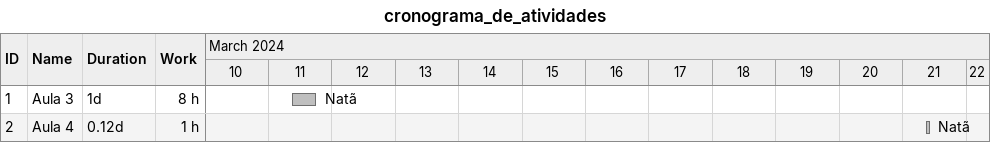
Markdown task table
cronograma_de_atividades

| ID | Task | Duration | Start | Finish | Resources | Work (h) |
|---|---|---|---|---|---|---|
| 1 | Aula 3 | 1d | 2024-03-11 | 2024-03-11 | Natã | 8 |
| 2 | Aula 4 | 0.12d | 2024-03-21 | 2024-03-21 | Natã | 1 |
